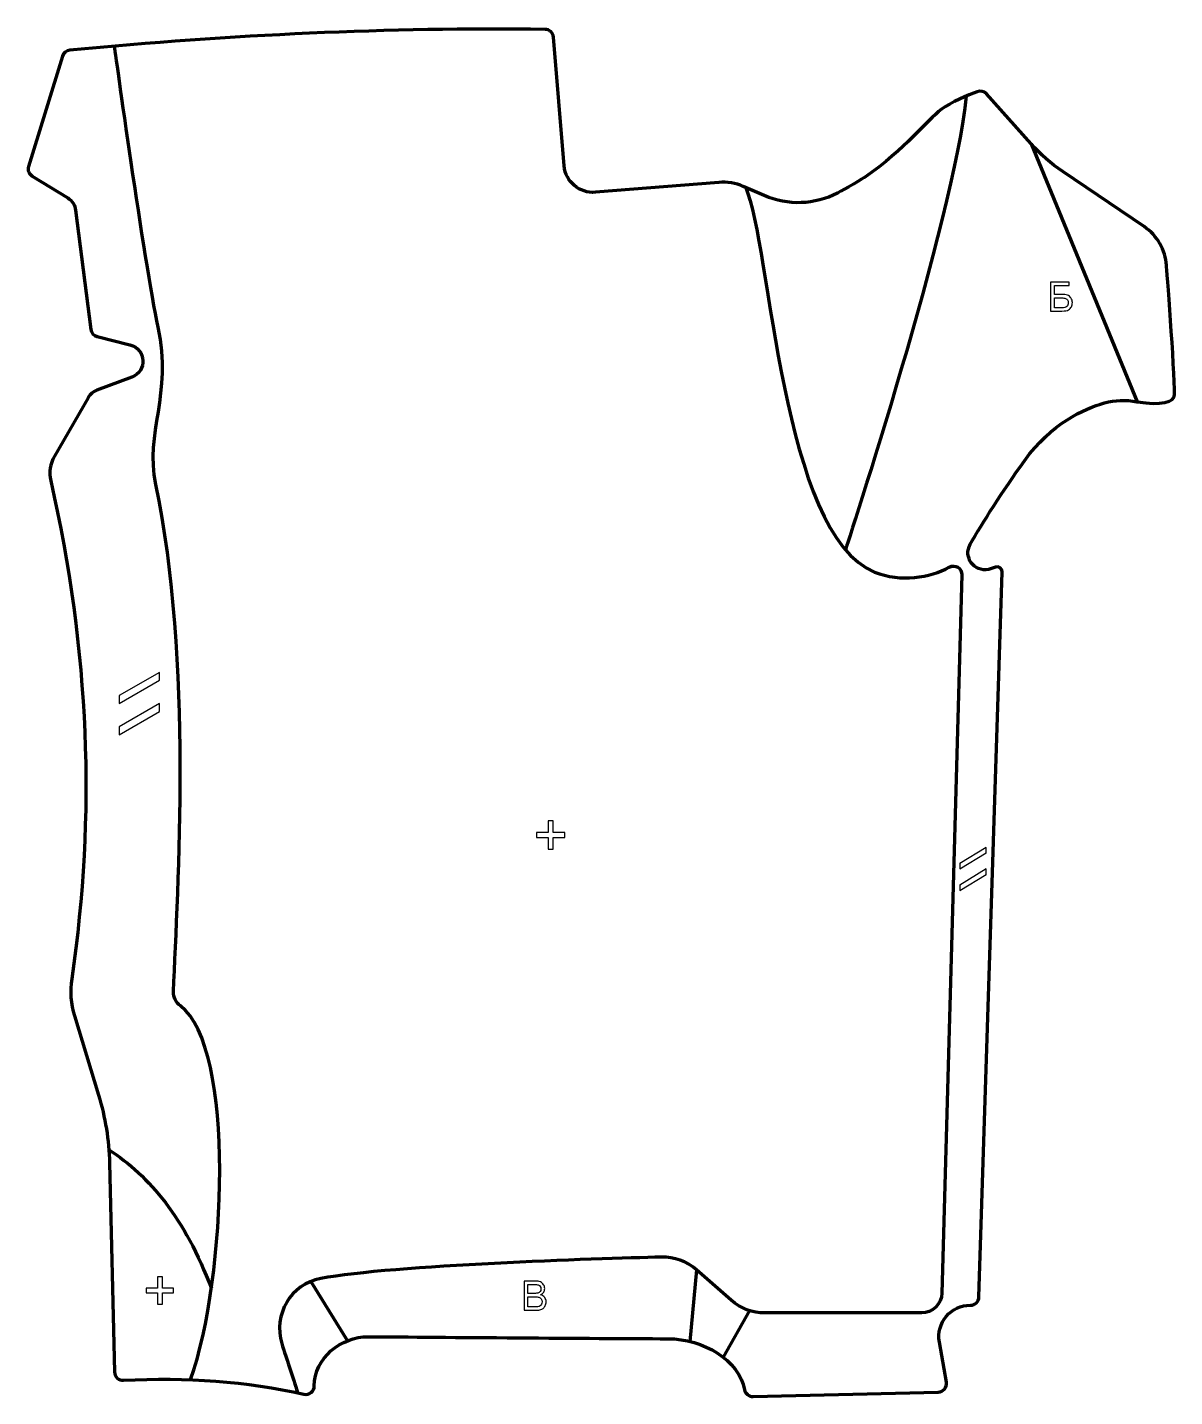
# Model space of a CAD drawing. Header units: millimetres. Extents: x -699 to -24, y 149 to 955.
import ezdxf

# ---------------------------------------------------------------- set-up
doc = ezdxf.new("R2010")
doc.units = ezdxf.units.MM
doc.header["$MEASUREMENT"] = 0
doc.layers.add('layer 2', color=7, linetype='Continuous')
doc.layers.add('layer 3', color=7, linetype='Continuous')

msp = doc.modelspace()

# ---------------------------------------------------------------- linework, layer by layer
at = {"layer": 'layer 2', "color": 12, "lineweight": 200}
msp.add_open_spline([(-536.4608, 150.2806), (-570.2389, 157.9934), (-605.7657, 160.3147), (-642.6423, 158.4757), (-642.6423, 158.4757), (-645.4507, 158.336), (-647.8235, 160.5324), (-647.8913, 163.3394), (-647.8913, 163.3394), (-647.8913, 163.3394), (-650.8497, 286.3036), (-650.8497, 286.3036), (-650.8497, 286.3036), (-651.1756, 299.8457), (-653.3399, 313.2813), (-657.2833, 326.2423), (-657.2833, 326.2423), (-657.2833, 326.2423), (-671.5023, 372.9758), (-671.5023, 372.9758), (-671.5023, 372.9758), (-673.649, 380.0307), (-674.199, 387.4725), (-673.124, 394.7673), (-673.124, 394.7673), (-658.8658, 491.5349), (-662.7587, 587.5977), (-685.4603, 688.0103), (-685.4603, 688.0103), (-686.5659, 692.9012), (-685.8015, 698.0288), (-683.2992, 702.3765), (-683.2992, 702.3765), (-683.2992, 702.3765), (-663.4382, 736.8905), (-663.4382, 736.8905), (-663.4382, 736.8905), (-662.2793, 738.9045), (-660.4533, 740.4518), (-658.2746, 741.2667), (-658.2746, 741.2667), (-658.2746, 741.2667), (-637.7464, 748.9421), (-637.7464, 748.9421), (-637.7464, 748.9421), (-628.5587, 752.3774), (-629.3037, 765.5932), (-638.8196, 767.9772), (-638.8196, 767.9772), (-638.8196, 767.9772), (-658.1458, 772.8195), (-658.1458, 772.8195), (-658.1458, 772.8195), (-660.1446, 773.3204), (-661.6309, 774.9943), (-661.8891, 777.0359), (-661.8891, 777.0359), (-661.8891, 777.0359), (-670.776, 847.2376), (-670.776, 847.2376), (-670.776, 847.2376), (-671.1562, 850.2401), (-672.8796, 852.9085), (-675.4619, 854.4928), (-675.4619, 854.4928), (-675.4619, 854.4928), (-696.3411, 867.3025), (-696.3411, 867.3025), (-696.3411, 867.3025), (-698.2845, 868.4949), (-699.1732, 870.8497), (-698.5018, 873.026), (-698.5018, 873.026), (-698.5018, 873.026), (-678.4884, 937.8937), (-678.4884, 937.8937), (-678.4884, 937.8937), (-677.8943, 939.8199), (-676.1974, 941.2028), (-674.188, 941.3965), (-674.188, 941.3965), (-579.3331, 950.533), (-486.065, 954.8782), (-394.6197, 953.7179), (-394.6197, 953.7179), (-392.0462, 953.6851), (-389.92, 951.7029), (-389.7041, 949.142), (-389.7041, 949.142), (-389.7041, 949.142), (-383.3104, 873.2994), (-383.3104, 873.2994), (-383.3104, 873.2994), (-382.5248, 863.9832), (-374.3431, 857.0554), (-365.01, 857.8033), (-365.01, 857.8033), (-365.01, 857.8033), (-292.353, 863.6269), (-292.353, 863.6269), (-292.353, 863.6269), (-287.4303, 864.0213), (-282.4869, 863.1966), (-277.9607, 861.2259), (-277.9607, 861.2259), (-277.9607, 861.2259), (-265.6026, 855.845), (-265.6026, 855.845), (-265.6026, 855.845), (-251.7507, 849.8136), (-235.9096, 850.3611), (-222.5086, 857.3344), (-222.5086, 857.3344), (-222.5086, 857.3344), (-209.9363, 864.2909), (-206.7448, 866.4936), (-206.7448, 866.4936), (-181.9967, 883.5702), (-170.4422, 899.8812), (-161.3511, 906.6478), (-161.3511, 906.6478), (-155.7486, 910.8177), (-145.5943, 915.0157), (-140.3961, 917.022), (-140.3961, 917.022), (-138.4519, 917.7723), (-136.2478, 917.2389), (-134.8617, 915.6846), (-134.8617, 915.6846), (-134.8617, 915.6846), (-108.6334, 886.277), (-108.6334, 886.277), (-108.6334, 886.277), (-103.1378, 880.1151), (-96.8986, 874.6576), (-90.0582, 870.0281), (-90.0582, 870.0281), (-90.0582, 870.0281), (-42.1143, 837.5821), (-42.1143, 837.5821), (-42.1143, 837.5821), (-34.4273, 832.38), (-29.5861, 823.9169), (-29.0047, 814.6628), (-29.0047, 814.6628), (-29.0047, 814.6628), (-24.2165, 753.9166), (-24.2182, 738.5157), (-24.2182, 738.5157), (-24.2186, 734.2535), (-31.9963, 732.1421), (-46.2923, 734.4609), (-46.2923, 734.4609), (-46.3413, 734.469), (-46.4866, 734.5), (-46.4866, 734.5), (-46.4866, 734.5), (-52.8074, 735.7619), (-59.2946, 735.516), (-65.4583, 733.7769), (-65.4583, 733.7769), (-77.512, 730.3757), (-96.7416, 721.7231), (-112.5316, 699.7987), (-112.5316, 699.7987), (-125.5286, 681.7524), (-137.195, 663.1924), (-144.4491, 650.5696), (-144.4491, 650.5696), (-148.7516, 643.0826), (-142.1547, 634.0427), (-133.6982, 635.8348), (-133.6982, 635.8348), (-133.6982, 635.8348), (-129.5422, 637.1644), (-129.5422, 637.1644), (-129.5422, 637.1644), (-127.5673, 637.7962), (-125.5618, 636.2849), (-125.6281, 634.2159), (-125.6281, 634.2159), (-125.6281, 634.2159), (-139.3318, 207.4987), (-139.3318, 207.4987), (-139.3318, 207.4987), (-139.4182, 204.8053), (-141.6297, 202.6664), (-144.3292, 202.6664), (-144.3292, 202.6664), (-155.8703, 202.6664), (-164.6182, 192.269), (-162.6267, 180.9187), (-162.6267, 180.9187), (-162.6267, 180.9187), (-158.4886, 157.3309), (-158.4886, 157.3309), (-158.4886, 157.3309), (-157.9609, 154.3228), (-160.2377, 151.551), (-163.2952, 151.4787), (-163.2952, 151.4787), (-163.2952, 151.4787), (-272.2214, 148.9038), (-272.2214, 148.9038), (-272.2214, 148.9038), (-274.6566, 148.8462), (-276.7789, 150.5491), (-277.2467, 152.9356), (-277.2467, 152.9356), (-280.6454, 170.275), (-301.2522, 182.8625), (-322.5053, 182.9334), (-322.5053, 182.9334), (-367.2773, 183.0816), (-454.5697, 183.8069), (-498.5911, 184.1201), (-498.5911, 184.1201), (-514.5931, 184.2337), (-530.5627, 171.1887), (-530.3602, 155.2118), (-530.3602, 155.2118), (-530.3189, 151.9849), (-533.3101, 149.5613), (-536.4608, 150.2806)], degree=3, knots=[0, 0, 0, 0, 0.01754386, 0.01754386, 0.01754386, 0.01754386, 0.03508772, 0.03508772, 0.03508772, 0.03508772, 0.05263158, 0.05263158, 0.05263158, 0.05263158, 0.07017544, 0.07017544, 0.07017544, 0.07017544, 0.0877193, 0.0877193, 0.0877193, 0.0877193, 0.10526316, 0.10526316, 0.10526316, 0.10526316, 0.12280702, 0.12280702, 0.12280702, 0.12280702, 0.14035088, 0.14035088, 0.14035088, 0.14035088, 0.15789474, 0.15789474, 0.15789474, 0.15789474, 0.1754386, 0.1754386, 0.1754386, 0.1754386, 0.19298246, 0.19298246, 0.19298246, 0.19298246, 0.21052632, 0.21052632, 0.21052632, 0.21052632, 0.22807018, 0.22807018, 0.22807018, 0.22807018, 0.24561404, 0.24561404, 0.24561404, 0.24561404, 0.26315789, 0.26315789, 0.26315789, 0.26315789, 0.28070175, 0.28070175, 0.28070175, 0.28070175, 0.29824561, 0.29824561, 0.29824561, 0.29824561, 0.31578947, 0.31578947, 0.31578947, 0.31578947, 0.33333333, 0.33333333, 0.33333333, 0.33333333, 0.35087719, 0.35087719, 0.35087719, 0.35087719, 0.36842105, 0.36842105, 0.36842105, 0.36842105, 0.38596491, 0.38596491, 0.38596491, 0.38596491, 0.40350877, 0.40350877, 0.40350877, 0.40350877, 0.42105263, 0.42105263, 0.42105263, 0.42105263, 0.43859649, 0.43859649, 0.43859649, 0.43859649, 0.45614035, 0.45614035, 0.45614035, 0.45614035, 0.47368421, 0.47368421, 0.47368421, 0.47368421, 0.49122807, 0.49122807, 0.49122807, 0.49122807, 0.50877193, 0.50877193, 0.50877193, 0.50877193, 0.52631579, 0.52631579, 0.52631579, 0.52631579, 0.54385965, 0.54385965, 0.54385965, 0.54385965, 0.56140351, 0.56140351, 0.56140351, 0.56140351, 0.57894737, 0.57894737, 0.57894737, 0.57894737, 0.59649123, 0.59649123, 0.59649123, 0.59649123, 0.61403509, 0.61403509, 0.61403509, 0.61403509, 0.63157895, 0.63157895, 0.63157895, 0.63157895, 0.64912281, 0.64912281, 0.64912281, 0.64912281, 0.66666667, 0.66666667, 0.66666667, 0.66666667, 0.68421053, 0.68421053, 0.68421053, 0.68421053, 0.70175439, 0.70175439, 0.70175439, 0.70175439, 0.71929825, 0.71929825, 0.71929825, 0.71929825, 0.73684211, 0.73684211, 0.73684211, 0.73684211, 0.75438596, 0.75438596, 0.75438596, 0.75438596, 0.77192982, 0.77192982, 0.77192982, 0.77192982, 0.78947368, 0.78947368, 0.78947368, 0.78947368, 0.80701754, 0.80701754, 0.80701754, 0.80701754, 0.8245614, 0.8245614, 0.8245614, 0.8245614, 0.84210526, 0.84210526, 0.84210526, 0.84210526, 0.85964912, 0.85964912, 0.85964912, 0.85964912, 0.87719298, 0.87719298, 0.87719298, 0.87719298, 0.89473684, 0.89473684, 0.89473684, 0.89473684, 0.9122807, 0.9122807, 0.9122807, 0.9122807, 0.92982456, 0.92982456, 0.92982456, 0.92982456, 0.94736842, 0.94736842, 0.94736842, 0.94736842, 0.96491228, 0.96491228, 0.96491228, 0.96491228, 1, 1, 1, 1], dxfattribs=at)
at = {"layer": 'layer 3', "color": 142, "lineweight": 200}
for points, knots in [([(-603.138, 158.83), (-582.0535, 218.6731), (-576.601, 354.6181), (-609.1225, 378.8116), (-609.1225, 378.8116), (-611.7951, 380.7999), (-613.3417, 383.9502), (-613.2031, 387.2748), (-613.2031, 387.2748), (-610.6557, 448.3254), (-601.8659, 582.3517), (-623.597, 685.8733), (-623.597, 685.8733), (-630.0119, 716.4313), (-613.7093, 738.5222), (-622.2176, 778.3787), (-622.2176, 778.3787), (-630.2758, 816.1259), (-647.9168, 943.8071), (-647.9168, 943.8071)], [0, 0, 0, 0, 0.16666667, 0.16666667, 0.16666667, 0.16666667, 0.33333333, 0.33333333, 0.33333333, 0.33333333, 0.5, 0.5, 0.5, 0.5, 0.66666667, 0.66666667, 0.66666667, 0.66666667, 1, 1, 1, 1]), ([(-276.5702, 860.6204), (-261.8583, 826.9012), (-255.7221, 656.0146), (-200.7035, 634.2669), (-200.7035, 634.2669), (-185.1432, 628.1162), (-168.3369, 630.774), (-156.7679, 637.1586), (-156.7679, 637.1586), (-153.3879, 639.0241), (-149.2604, 636.4971), (-149.3684, 632.6427), (-149.3684, 632.6427), (-149.3684, 632.6427), (-161.1639, 209.7778), (-161.1639, 209.7778), (-161.1639, 209.7778), (-161.3223, 203.2758), (-166.6467, 198.0871), (-173.1604, 198.0871), (-173.1604, 198.0871), (-173.1604, 198.0871), (-265.2509, 198.0871), (-265.2509, 198.0871), (-265.2509, 198.0871), (-272.546, 198.0871), (-279.591, 200.7414), (-285.0679, 205.5526), (-285.0679, 205.5526), (-285.0679, 205.5526), (-305.5382, 223.5362), (-305.5382, 223.5362), (-305.5382, 223.5362), (-311.2186, 228.5262), (-318.5744, 231.1886), (-326.1379, 230.9914), (-326.1379, 230.9914), (-364.1155, 230.0001), (-483.3096, 226.3277), (-526.5986, 218.3652), (-526.5986, 218.3652), (-544.1175, 215.1425), (-554.6949, 197.0782), (-549.5376, 180.0531), (-549.5376, 180.0531), (-547.4192, 173.0597), (-540.0641, 151.0809), (-540.0641, 151.0809)], [0, 0, 0, 0, 0.07692308, 0.07692308, 0.07692308, 0.07692308, 0.15384615, 0.15384615, 0.15384615, 0.15384615, 0.23076923, 0.23076923, 0.23076923, 0.23076923, 0.30769231, 0.30769231, 0.30769231, 0.30769231, 0.38461538, 0.38461538, 0.38461538, 0.38461538, 0.46153846, 0.46153846, 0.46153846, 0.46153846, 0.53846154, 0.53846154, 0.53846154, 0.53846154, 0.61538462, 0.61538462, 0.61538462, 0.61538462, 0.69230769, 0.69230769, 0.69230769, 0.69230769, 0.76923077, 0.76923077, 0.76923077, 0.76923077, 0.84615385, 0.84615385, 0.84615385, 0.84615385, 1, 1, 1, 1])]:
    msp.add_open_spline(points, degree=3, knots=knots, dxfattribs=at)
for points in [[(-146.9157, 914.3575), (-153.8524, 842.3263), (-217.8996, 647.3315), (-217.8996, 647.3315)], [(-108.6334, 886.277), (-108.6334, 886.277), (-46.2923, 734.4609), (-46.2923, 734.4609)], [(-651.2493, 294.1885), (-627.3877, 278.6571), (-606.5287, 253.8148), (-590.9486, 212.6051)], [(-305.5383, 223.5361), (-305.5383, 223.5361), (-309.4188, 181.3181), (-309.4188, 181.3181)], [(-532.3313, 216.6952), (-532.3313, 216.6952), (-510.749, 181.7314), (-510.749, 181.7314)], [(-274.3715, 199.5066), (-274.3715, 199.5066), (-289.7851, 171.9892), (-289.7851, 171.9892)]]:
    msp.add_open_spline(points, degree=3, dxfattribs=at)
at = {"layer": 'layer 3', "color": 142}
for points, knots in [([(-97.1922, 804.8881), (-97.1922, 804.8881), (-86.153, 804.8881), (-86.153, 804.8881), (-86.153, 804.8881), (-86.153, 804.8881), (-86.153, 802.8939), (-86.153, 802.8939), (-86.153, 802.8939), (-86.153, 802.8939), (-94.9369, 802.8939), (-94.9369, 802.8939), (-94.9369, 802.8939), (-94.9369, 802.8939), (-94.9369, 797.6473), (-94.9369, 797.6473), (-94.9369, 797.6473), (-94.9369, 797.6473), (-90.8773, 797.6473), (-90.8773, 797.6473), (-90.8773, 797.6473), (-89.3777, 797.6473), (-88.1867, 797.5048), (-87.3004, 797.216), (-87.3004, 797.216), (-86.4141, 796.9311), (-85.7059, 796.393), (-85.1717, 795.5977), (-85.1717, 795.5977), (-84.6376, 794.8063), (-84.3725, 793.8844), (-84.3725, 792.8319), (-84.3725, 792.8319), (-84.3725, 791.9733), (-84.5624, 791.1701), (-84.9462, 790.4263), (-84.9462, 790.4263), (-85.33, 789.6784), (-85.8998, 789.0691), (-86.6595, 788.5983), (-86.6595, 788.5983), (-87.4152, 788.1274), (-88.709, 787.89), (-90.5331, 787.89), (-90.5331, 787.89), (-90.5331, 787.89), (-97.1922, 787.89), (-97.1922, 787.89), (-97.1922, 787.89), (-97.1922, 787.89), (-97.1922, 804.8881), (-97.1922, 804.8881)], [0, 0, 0, 0, 0.07142857, 0.07142857, 0.07142857, 0.07142857, 0.14285714, 0.14285714, 0.14285714, 0.14285714, 0.21428571, 0.21428571, 0.21428571, 0.21428571, 0.28571429, 0.28571429, 0.28571429, 0.28571429, 0.35714286, 0.35714286, 0.35714286, 0.35714286, 0.42857143, 0.42857143, 0.42857143, 0.42857143, 0.5, 0.5, 0.5, 0.5, 0.57142857, 0.57142857, 0.57142857, 0.57142857, 0.64285714, 0.64285714, 0.64285714, 0.64285714, 0.71428571, 0.71428571, 0.71428571, 0.71428571, 0.78571429, 0.78571429, 0.78571429, 0.78571429, 0.85714286, 0.85714286, 0.85714286, 0.85714286, 1, 1, 1, 1]), ([(-94.9369, 789.813), (-94.9369, 789.813), (-90.4381, 789.813), (-90.4381, 789.813), (-90.4381, 789.813), (-89.2234, 789.813), (-88.3134, 790.0583), (-87.704, 790.5529), (-87.704, 790.5529), (-87.0987, 791.0475), (-86.794, 791.7874), (-86.794, 792.7726), (-86.794, 792.7726), (-86.794, 793.4769), (-86.9681, 794.0625), (-87.3163, 794.5333), (-87.3163, 794.5333), (-87.6645, 795.0042), (-88.1472, 795.3168), (-88.7644, 795.4711), (-88.7644, 795.4711), (-89.3856, 795.6254), (-90.4421, 795.7006), (-91.9338, 795.7006), (-91.9338, 795.7006), (-91.9338, 795.7006), (-94.9369, 795.7006), (-94.9369, 795.7006), (-94.9369, 795.7006), (-94.9369, 795.7006), (-94.9369, 789.813), (-94.9369, 789.813)], [0, 0, 0, 0, 0.11111111, 0.11111111, 0.11111111, 0.11111111, 0.22222222, 0.22222222, 0.22222222, 0.22222222, 0.33333333, 0.33333333, 0.33333333, 0.33333333, 0.44444444, 0.44444444, 0.44444444, 0.44444444, 0.55555556, 0.55555556, 0.55555556, 0.55555556, 0.66666667, 0.66666667, 0.66666667, 0.66666667, 0.77777778, 0.77777778, 0.77777778, 0.77777778, 1, 1, 1, 1]), ([(-621.3606, 570.547), (-621.3606, 570.547), (-645.1697, 556.8681), (-645.1697, 556.8681), (-645.1697, 556.8681), (-645.1697, 556.8681), (-645.1697, 561.5159), (-645.1697, 561.5159), (-645.1697, 561.5159), (-645.1697, 561.5159), (-621.3606, 575.1947), (-621.3606, 575.1947), (-621.3606, 575.1947), (-621.3606, 575.1947), (-621.3606, 570.547), (-621.3606, 570.547)], [0, 0, 0, 0, 0.2, 0.2, 0.2, 0.2, 0.4, 0.4, 0.4, 0.4, 0.6, 0.6, 0.6, 0.6, 1, 1, 1, 1]), ([(-621.3606, 552.1874), (-621.3606, 552.1874), (-645.1697, 538.5085), (-645.1697, 538.5085), (-645.1697, 538.5085), (-645.1697, 538.5085), (-645.1697, 543.1563), (-645.1697, 543.1563), (-645.1697, 543.1563), (-645.1697, 543.1563), (-621.3606, 556.8351), (-621.3606, 556.8351), (-621.3606, 556.8351), (-621.3606, 556.8351), (-621.3606, 552.1874), (-621.3606, 552.1874)], [0, 0, 0, 0, 0.2, 0.2, 0.2, 0.2, 0.4, 0.4, 0.4, 0.4, 0.6, 0.6, 0.6, 0.6, 1, 1, 1, 1]), ([(-392.7371, 471.1604), (-392.7371, 471.1604), (-392.7371, 478.0722), (-392.7371, 478.0722), (-392.7371, 478.0722), (-392.7371, 478.0722), (-399.6162, 478.0722), (-399.6162, 478.0722), (-399.6162, 478.0722), (-399.6162, 478.0722), (-399.6162, 480.9639), (-399.6162, 480.9639), (-399.6162, 480.9639), (-399.6162, 480.9639), (-392.7371, 480.9639), (-392.7371, 480.9639), (-392.7371, 480.9639), (-392.7371, 480.9639), (-392.7371, 487.8404), (-392.7371, 487.8404), (-392.7371, 487.8404), (-392.7371, 487.8404), (-389.809, 487.8404), (-389.809, 487.8404), (-389.809, 487.8404), (-389.809, 487.8404), (-389.809, 480.9639), (-389.809, 480.9639), (-389.809, 480.9639), (-389.809, 480.9639), (-382.9298, 480.9639), (-382.9298, 480.9639), (-382.9298, 480.9639), (-382.9298, 480.9639), (-382.9298, 478.0722), (-382.9298, 478.0722), (-382.9298, 478.0722), (-382.9298, 478.0722), (-389.809, 478.0722), (-389.809, 478.0722), (-389.809, 478.0722), (-389.809, 478.0722), (-389.809, 471.1604), (-389.809, 471.1604), (-389.809, 471.1604), (-389.809, 471.1604), (-392.7371, 471.1604), (-392.7371, 471.1604)], [0, 0, 0, 0, 0.07692308, 0.07692308, 0.07692308, 0.07692308, 0.15384615, 0.15384615, 0.15384615, 0.15384615, 0.23076923, 0.23076923, 0.23076923, 0.23076923, 0.30769231, 0.30769231, 0.30769231, 0.30769231, 0.38461538, 0.38461538, 0.38461538, 0.38461538, 0.46153846, 0.46153846, 0.46153846, 0.46153846, 0.53846154, 0.53846154, 0.53846154, 0.53846154, 0.61538462, 0.61538462, 0.61538462, 0.61538462, 0.69230769, 0.69230769, 0.69230769, 0.69230769, 0.76923077, 0.76923077, 0.76923077, 0.76923077, 0.84615385, 0.84615385, 0.84615385, 0.84615385, 1, 1, 1, 1]), ([(-135.1475, 468.9664), (-135.1475, 468.9664), (-150.489, 459.4978), (-150.489, 459.4978), (-150.489, 459.4978), (-150.489, 459.4978), (-150.489, 462.715), (-150.489, 462.715), (-150.489, 462.715), (-150.489, 462.715), (-135.1475, 472.1836), (-135.1475, 472.1836), (-135.1475, 472.1836), (-135.1475, 472.1836), (-135.1475, 468.9664), (-135.1475, 468.9664)], [0, 0, 0, 0, 0.2, 0.2, 0.2, 0.2, 0.4, 0.4, 0.4, 0.4, 0.6, 0.6, 0.6, 0.6, 1, 1, 1, 1]), ([(-135.1475, 456.2577), (-135.1475, 456.2577), (-150.489, 446.7891), (-150.489, 446.7891), (-150.489, 446.7891), (-150.489, 446.7891), (-150.489, 450.0063), (-150.489, 450.0063), (-150.489, 450.0063), (-150.489, 450.0063), (-135.1475, 459.4749), (-135.1475, 459.4749), (-135.1475, 459.4749), (-135.1475, 459.4749), (-135.1475, 456.2577), (-135.1475, 456.2577)], [0, 0, 0, 0, 0.2, 0.2, 0.2, 0.2, 0.4, 0.4, 0.4, 0.4, 0.6, 0.6, 0.6, 0.6, 1, 1, 1, 1]), ([(-622.5981, 203.2578), (-622.5981, 203.2578), (-622.5981, 209.9291), (-622.5981, 209.9291), (-622.5981, 209.9291), (-622.5981, 209.9291), (-629.2353, 209.9291), (-629.2353, 209.9291), (-629.2353, 209.9291), (-629.2353, 209.9291), (-629.2353, 212.7202), (-629.2353, 212.7202), (-629.2353, 212.7202), (-629.2353, 212.7202), (-622.5981, 212.7202), (-622.5981, 212.7202), (-622.5981, 212.7202), (-622.5981, 212.7202), (-622.5981, 219.3574), (-622.5981, 219.3574), (-622.5981, 219.3574), (-622.5981, 219.3574), (-619.773, 219.3574), (-619.773, 219.3574), (-619.773, 219.3574), (-619.773, 219.3574), (-619.773, 212.7202), (-619.773, 212.7202), (-619.773, 212.7202), (-619.773, 212.7202), (-613.1357, 212.7202), (-613.1357, 212.7202), (-613.1357, 212.7202), (-613.1357, 212.7202), (-613.1357, 209.9291), (-613.1357, 209.9291), (-613.1357, 209.9291), (-613.1357, 209.9291), (-619.773, 209.9291), (-619.773, 209.9291), (-619.773, 209.9291), (-619.773, 209.9291), (-619.773, 203.2578), (-619.773, 203.2578), (-619.773, 203.2578), (-619.773, 203.2578), (-622.5981, 203.2578), (-622.5981, 203.2578)], [0, 0, 0, 0, 0.07692308, 0.07692308, 0.07692308, 0.07692308, 0.15384615, 0.15384615, 0.15384615, 0.15384615, 0.23076923, 0.23076923, 0.23076923, 0.23076923, 0.30769231, 0.30769231, 0.30769231, 0.30769231, 0.38461538, 0.38461538, 0.38461538, 0.38461538, 0.46153846, 0.46153846, 0.46153846, 0.46153846, 0.53846154, 0.53846154, 0.53846154, 0.53846154, 0.61538462, 0.61538462, 0.61538462, 0.61538462, 0.69230769, 0.69230769, 0.69230769, 0.69230769, 0.76923077, 0.76923077, 0.76923077, 0.76923077, 0.84615385, 0.84615385, 0.84615385, 0.84615385, 1, 1, 1, 1]), ([(-406.9608, 199.6658), (-406.9608, 199.6658), (-406.9608, 216.8409), (-406.9608, 216.8409), (-406.9608, 216.8409), (-406.9608, 216.8409), (-400.5161, 216.8409), (-400.5161, 216.8409), (-400.5161, 216.8409), (-399.2048, 216.8409), (-398.1534, 216.669), (-397.3578, 216.3212), (-397.3578, 216.3212), (-396.5662, 215.9734), (-395.9465, 215.4376), (-395.4987, 214.714), (-395.4987, 214.714), (-395.047, 213.9944), (-394.8231, 213.2388), (-394.8231, 212.4472), (-394.8231, 212.4472), (-394.8231, 211.7156), (-395.023, 211.0239), (-395.4188, 210.3763), (-395.4188, 210.3763), (-395.8146, 209.7286), (-396.4143, 209.2049), (-397.2178, 208.8051), (-397.2178, 208.8051), (-396.1784, 208.5012), (-395.3788, 207.9815), (-394.8231, 207.2459), (-394.8231, 207.2459), (-394.2634, 206.5143), (-393.9835, 205.6467), (-393.9835, 204.6472), (-393.9835, 204.6472), (-393.9835, 203.8396), (-394.1554, 203.092), (-394.4952, 202.4004), (-394.4952, 202.4004), (-394.8351, 201.7087), (-395.2549, 201.177), (-395.7546, 200.8012), (-395.7546, 200.8012), (-396.2543, 200.4294), (-396.882, 200.1456), (-397.6336, 199.9537), (-397.6336, 199.9537), (-398.3892, 199.7618), (-399.3128, 199.6658), (-400.4082, 199.6658), (-400.4082, 199.6658), (-400.4082, 199.6658), (-406.9608, 199.6658), (-406.9608, 199.6658)], [0, 0, 0, 0, 0.06666667, 0.06666667, 0.06666667, 0.06666667, 0.13333333, 0.13333333, 0.13333333, 0.13333333, 0.2, 0.2, 0.2, 0.2, 0.26666667, 0.26666667, 0.26666667, 0.26666667, 0.33333333, 0.33333333, 0.33333333, 0.33333333, 0.4, 0.4, 0.4, 0.4, 0.46666667, 0.46666667, 0.46666667, 0.46666667, 0.53333333, 0.53333333, 0.53333333, 0.53333333, 0.6, 0.6, 0.6, 0.6, 0.66666667, 0.66666667, 0.66666667, 0.66666667, 0.73333333, 0.73333333, 0.73333333, 0.73333333, 0.8, 0.8, 0.8, 0.8, 0.86666667, 0.86666667, 0.86666667, 0.86666667, 1, 1, 1, 1]), ([(-404.682, 209.6207), (-404.682, 209.6207), (-400.9679, 209.6207), (-400.9679, 209.6207), (-400.9679, 209.6207), (-399.9604, 209.6207), (-399.2368, 209.6886), (-398.801, 209.8206), (-398.801, 209.8206), (-398.2213, 209.9925), (-397.7855, 210.2803), (-397.4937, 210.6801), (-397.4937, 210.6801), (-397.2018, 211.0799), (-397.0539, 211.5796), (-397.0539, 212.1833), (-397.0539, 212.1833), (-397.0539, 212.755), (-397.1899, 213.2588), (-397.4657, 213.6906), (-397.4657, 213.6906), (-397.7376, 214.1263), (-398.1294, 214.4262), (-398.6371, 214.5861), (-398.6371, 214.5861), (-399.1448, 214.746), (-400.0164, 214.826), (-401.2478, 214.826), (-401.2478, 214.826), (-401.2478, 214.826), (-404.682, 214.826), (-404.682, 214.826), (-404.682, 214.826), (-404.682, 214.826), (-404.682, 209.6207), (-404.682, 209.6207)], [0, 0, 0, 0, 0.1, 0.1, 0.1, 0.1, 0.2, 0.2, 0.2, 0.2, 0.3, 0.3, 0.3, 0.3, 0.4, 0.4, 0.4, 0.4, 0.5, 0.5, 0.5, 0.5, 0.6, 0.6, 0.6, 0.6, 0.7, 0.7, 0.7, 0.7, 0.8, 0.8, 0.8, 0.8, 1, 1, 1, 1]), ([(-404.682, 201.6808), (-404.682, 201.6808), (-400.4042, 201.6808), (-400.4042, 201.6808), (-400.4042, 201.6808), (-399.6686, 201.6808), (-399.1528, 201.7087), (-398.853, 201.7647), (-398.853, 201.7647), (-398.3333, 201.8567), (-397.8935, 202.0126), (-397.5417, 202.2325), (-397.5417, 202.2325), (-397.1899, 202.4524), (-396.902, 202.7722), (-396.6741, 203.192), (-396.6741, 203.192), (-396.4462, 203.6118), (-396.3343, 204.0955), (-396.3343, 204.6432), (-396.3343, 204.6432), (-396.3343, 205.2869), (-396.4982, 205.8426), (-396.83, 206.3184), (-396.83, 206.3184), (-397.1579, 206.7941), (-397.6136, 207.1259), (-398.1973, 207.3178), (-398.1973, 207.3178), (-398.777, 207.5097), (-399.6166, 207.6057), (-400.708, 207.6057), (-400.708, 207.6057), (-400.708, 207.6057), (-404.682, 207.6057), (-404.682, 207.6057), (-404.682, 207.6057), (-404.682, 207.6057), (-404.682, 201.6808), (-404.682, 201.6808)], [0, 0, 0, 0, 0.09090909, 0.09090909, 0.09090909, 0.09090909, 0.18181818, 0.18181818, 0.18181818, 0.18181818, 0.27272727, 0.27272727, 0.27272727, 0.27272727, 0.36363636, 0.36363636, 0.36363636, 0.36363636, 0.45454545, 0.45454545, 0.45454545, 0.45454545, 0.54545455, 0.54545455, 0.54545455, 0.54545455, 0.63636364, 0.63636364, 0.63636364, 0.63636364, 0.72727273, 0.72727273, 0.72727273, 0.72727273, 0.81818182, 0.81818182, 0.81818182, 0.81818182, 1, 1, 1, 1])]:
    msp.add_open_spline(points, degree=3, knots=knots, dxfattribs=at)
at = {"layer": 'layer 3', "color": 142, "lineweight": 9}
for points in [[(-135.1475, 468.9664), (-135.1475, 468.9664), (-150.489, 459.4978), (-150.489, 459.4978), (-150.489, 459.4978), (-150.489, 459.4978), (-150.489, 462.715), (-150.489, 462.715), (-150.489, 462.715), (-150.489, 462.715), (-135.1475, 472.1836), (-135.1475, 472.1836), (-135.1475, 472.1836), (-135.1475, 472.1836), (-135.1475, 468.9664), (-135.1475, 468.9664)], [(-135.1475, 456.2577), (-135.1475, 456.2577), (-150.489, 446.7891), (-150.489, 446.7891), (-150.489, 446.7891), (-150.489, 446.7891), (-150.489, 450.0063), (-150.489, 450.0063), (-150.489, 450.0063), (-150.489, 450.0063), (-135.1475, 459.4749), (-135.1475, 459.4749), (-135.1475, 459.4749), (-135.1475, 459.4749), (-135.1475, 456.2577), (-135.1475, 456.2577)]]:
    msp.add_open_spline(points, degree=3, knots=[0, 0, 0, 0, 0.2, 0.2, 0.2, 0.2, 0.4, 0.4, 0.4, 0.4, 0.6, 0.6, 0.6, 0.6, 1, 1, 1, 1], dxfattribs=at)

doc.saveas('drawing.dxf')
